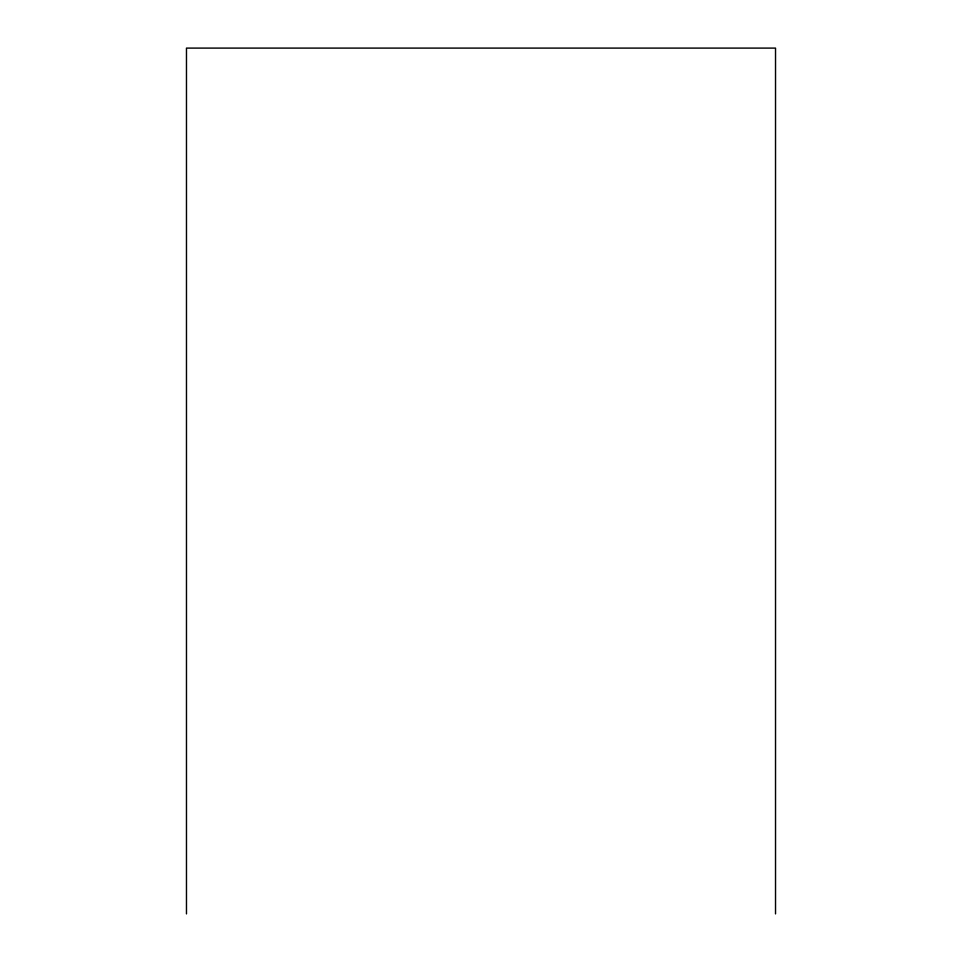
<?xml version="1.0" encoding="UTF-8"?>
<svg xmlns="http://www.w3.org/2000/svg" width="962" height="962" viewBox="0 0 962 962"><rect width="100%" height="100%" fill="white"/><g stroke="black" fill="none" stroke-linecap="round" stroke-linejoin="round"><path stroke-width="1.44" d="M775.528 913.9L775.528 48.1L186.472 48.1L186.472 913.9"/></g></svg>
